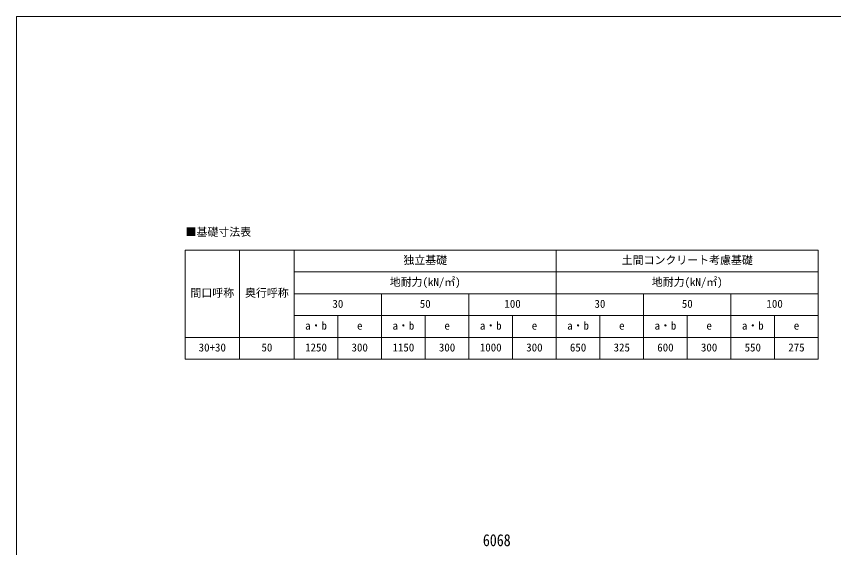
# Model space of a CAD drawing. Units: millimetres at full size, sheet at 1:40; details may follow other scales. Extents: x -11243 to 11243, y -7760 to 7760.
# Drawn here: x -11243 to 734, y -27 to 7760 of the extents above; entities that cross this region are included whole.
import ezdxf
from ezdxf.enums import TextEntityAlignment as Align

# ---------------------------------------------------------------- set-up
doc = ezdxf.new("R2010")
doc.units = ezdxf.units.MM
doc.header["$LTSCALE"] = 40
for name, color, linetype, lineweight in [('0-6_OTH_LINE', 6, 'Continuous', 9), ('0-E_DET2', 7, 'Continuous', 18), ('F-0_240', 7, 'Continuous', 9)]:
    doc.layers.add(name, color=color, linetype=linetype, lineweight=lineweight)
doc.styles.add('ＭＳ ゴシック', font='')
doc.styles.get('ＭＳ ゴシック').set_extended_font_data('MS Gothic')

msp = doc.modelspace()

# ---------------------------------------------------------------- linework, layer by layer
at = {"layer": '0-E_DET2'}
for p, q in [((-8770.89, 4333.04), (509.11, 4333.04)), ((-8770.89, 4333.04), (-8770.89, 2733.04)), ((-7970.89, 4333.04), (-7970.89, 2733.04)), ((-7170.89, 4333.04), (-7170.89, 2733.04)), ((-3330.89, 4333.04), (-3330.89, 2733.04)), ((509.11, 4333.04), (509.11, 2733.04)), ((-7170.89, 4013.04), (509.11, 4013.04)), ((-7170.89, 3693.04), (509.11, 3693.04)), ((-5890.89, 3693.04), (-5890.89, 2733.04)), ((-4610.89, 3693.04), (-4610.89, 2733.04)), ((-2050.89, 3693.04), (-2050.89, 2733.04)), ((-770.89, 3693.04), (-770.89, 2733.04)), ((-7170.89, 3373.04), (509.11, 3373.04)), ((-6530.89, 3373.04), (-6530.89, 2733.04)), ((-5250.89, 3373.04), (-5250.89, 2733.04)), ((-3970.89, 3373.04), (-3970.89, 2733.04)), ((-2690.89, 3373.04), (-2690.89, 2733.04)), ((-1410.89, 3373.04), (-1410.89, 2733.04)), ((-130.89, 3373.04), (-130.89, 2733.04)), ((-8770.89, 3053.04), (509.11, 3053.04)), ((-8770.89, 2733.04), (509.11, 2733.04))]:
    msp.add_line(p, q, dxfattribs=at)
at = {"layer": 'F-0_240', "color": 5}
for q in [(-11242.74, -7760), (10677.26, 7760)]:
    msp.add_line((-11242.74, 7760), q, dxfattribs=at)

# ---------------------------------------------------------------- texts
at = {"layer": '0-6_OTH_LINE', "color": 7, "style": 'ＭＳ ゴシック', "width": 0.85}
msp.add_text('6068', height=176, dxfattribs=at).set_placement((-4406.3, -58.06), align=Align.BOTTOM_LEFT)
at = {"layer": '0-E_DET2', "style": 'ＭＳ ゴシック'}
for s, p in [('■基礎寸法表', (-8762.26, 4506.59)), ('独立基礎', (-5570.89, 4093.04)), ('土間コンクリート考慮基礎', (-2370.89, 4093.04)), ('地耐力(kN/㎡)', (-5770.89, 3773.04)), ('地耐力(kN/㎡)', (-1930.89, 3773.04)), ('間口呼称', (-8690.89, 3613.04)), ('奥行呼称', (-7890.89, 3613.04)), ('30', (-6610.89, 3453.04)), ('50', (-5330.89, 3453.04)), ('100', (-4090.89, 3453.04)), ('30', (-2770.89, 3453.04)), ('50', (-1490.89, 3453.04)), ('100', (-250.89, 3453.04)), ('a・b', (-7010.89, 3133.04)), ('e', (-6250.89, 3133.04)), ('a・b', (-5730.89, 3133.04)), ('e', (-4970.89, 3133.04)), ('a・b', (-4450.89, 3133.04)), ('e', (-3690.89, 3133.04)), ('a・b', (-3170.89, 3133.04)), ('e', (-2410.89, 3133.04)), ('a・b', (-1890.89, 3133.04)), ('e', (-1130.89, 3133.04)), ('a・b', (-610.89, 3133.04)), ('e', (149.11, 3133.04)), ('30+30', (-8570.89, 2813.04)), ('50', (-7650.89, 2813.04)), ('1250', (-7010.89, 2813.04)), ('300', (-6330.89, 2813.04)), ('1150', (-5730.89, 2813.04)), ('300', (-5050.89, 2813.04)), ('1000', (-4450.89, 2813.04)), ('300', (-3770.89, 2813.04)), ('650', (-3130.89, 2813.04)), ('325', (-2490.89, 2813.04)), ('600', (-1850.89, 2813.04)), ('300', (-1210.89, 2813.04)), ('550', (-570.89, 2813.04)), ('275', (69.11, 2813.04))]:
    msp.add_text(s, height=117.3, dxfattribs=at).set_placement(p, align=Align.BOTTOM_LEFT)

doc.saveas('drawing.dxf')
